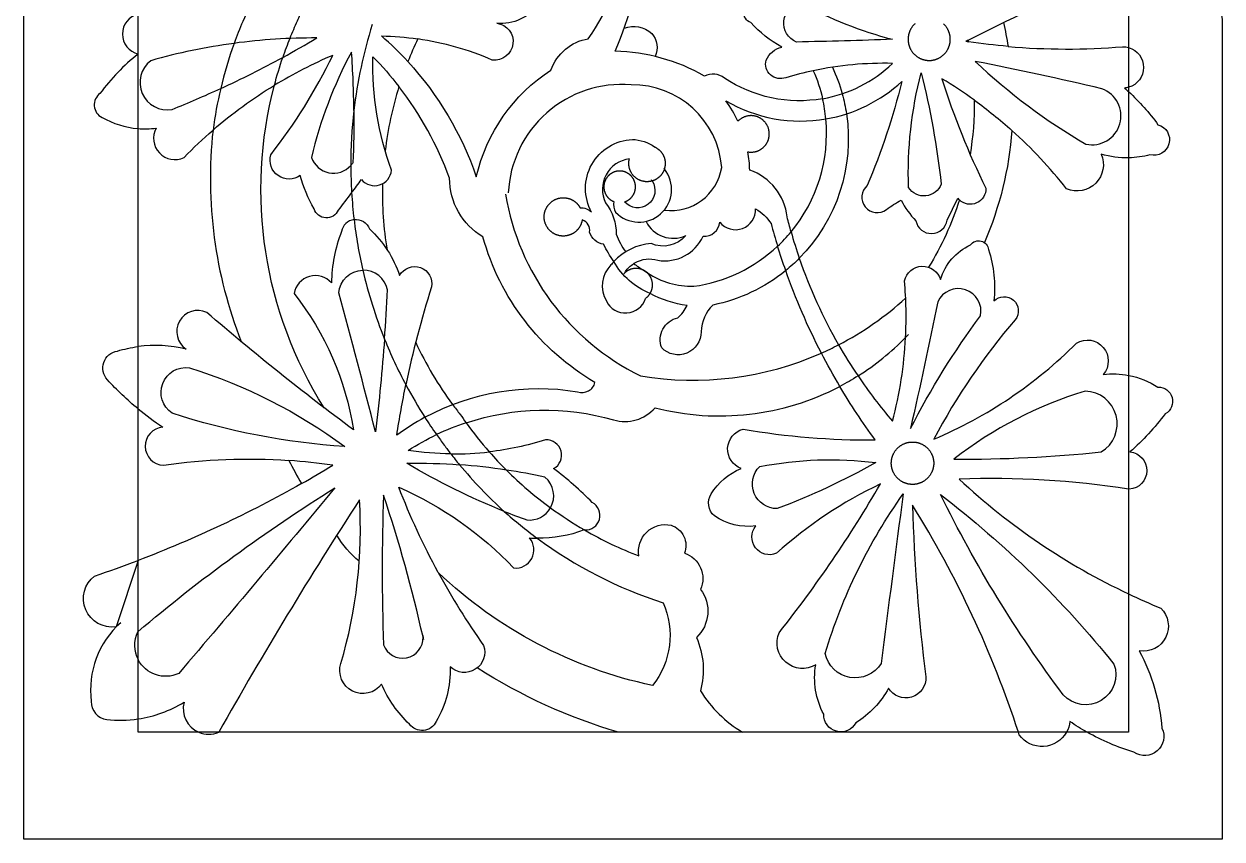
# Model space of a CAD drawing. Extents: x 112 to 393, y 95 to 409.
# Drawn here: x 112.5 to 393.1, y 95 to 285.8 of the extents above; entities that cross this region are included whole.
import ezdxf

# ---------------------------------------------------------------- set-up
doc = ezdxf.new("R2010")
doc.units = 0
doc.layers.add('Default_Layer', color=1, linetype='CONTINUOUS')

msp = doc.modelspace()

# ---------------------------------------------------------------- linework, layer by layer
at = {"layer": 'Default_Layer'}
for points in [[(256.36, 408.88, 0.142512), (252.82, 408.93, -0.006253), (256.36, 408.88, -0.366214), (393.12, 286.88), (393.12, 95), (112.5, 95), (112.5, 289.38, -0.369022), (252.82, 408.93), (256.36, 408.88)], [(204.75, 282.28, 0.017446), (202.42, 276.97, -0.103623), (218.44, 250, -0.19303), (235.94, 275, -0.270059), (244.69, 282.34, 0.12296), (253.45, 304.9, 0.123605), (228.77, 298.57, -0.050372), (232.97, 296.41, -0.63661), (232.97, 290.47, -0.275706), (223.28, 285.94, -1), (222.19, 277.34, 0.066504), (204.75, 282.28)], [(294.53, 290.62, 0.060595), (315.94, 282.19, -0.004194), (293.44, 281.56, -0.773845), (294.53, 290.62)], [(299.57, 268.29, 0.148131), (315.94, 276.56, 0.057874), (297.38, 274.84, -0.047873), (299.57, 268.29)], [(365, 270.62, 0.008214), (335.31, 277.03, 0.058436), (361.25, 257.66, 0.932794), (365, 270.62)], [(319.69, 247.5, -0.072142), (322.66, 274.38, -0.033064), (327.34, 248.28, -0.613477), (319.69, 247.5)], [(257.59, 228.16, 0.015116), (258.53, 227.5), (258.48, 227.55), (258.42, 227.6), (258.37, 227.65), (258.31, 227.69), (258.26, 227.74), (258.2, 227.78), (258.14, 227.83), (258.08, 227.87), (258.03, 227.91), (257.97, 227.95), (257.9, 227.99), (257.84, 228.02), (257.78, 228.06), (257.72, 228.1), (257.65, 228.13), (257.59, 228.16)], [(326.56, 220.78, -0.006283), (320.16, 191.09, -0.041303), (336.56, 217.5, 0.888415), (326.56, 220.78)], [(151.25, 205.31, -0.082795), (187.66, 186.88, -0.06331), (147.19, 194.69, -0.794786), (151.25, 205.31)], [(361.09, 199.84, 0.092593), (330.31, 183.91, 0.027468), (364.84, 185.62, 0.751839), (361.09, 199.84)], [(174.54, 183.61, 0.012174), (177.51, 178.19, 0.007675), (184.84, 182.5, 0.018846), (174.54, 183.61)], [(284.84, 182.19, -0.078382), (312.03, 183.12, -0.038716), (288.91, 172.34, -0.67486), (284.84, 182.19)], [(205.97, 142.29, 0.025719), (196.72, 175.47, 0.018183), (196.72, 140.47, 0.856709), (205.97, 142.29)], [(300.16, 138.44, -0.081036), (318.44, 175.78, 0.001365), (313.28, 136.09, -0.674128), (300.16, 138.44)], [(355.94, 128.75, -0.046526), (327.19, 175.62, -0.060023), (367.81, 135.94, -0.826157), (355.94, 128.75)]]:
    msp.add_lwpolyline(points, format="xyb", close=True, dxfattribs=at)
for points in [[(222.15, 341.2, 0.050934), (203.94, 332.66, 0.011613), (200.06, 330.2, 0.029146), (190.85, 323.26, 0.021432), (184.62, 317.5, 0.027326), (177.44, 309.42, 0.017892), (173.23, 303.73, 0.01444), (170.13, 298.92, 0.015773), (167.08, 293.47, 0.019888), (163.73, 286.35, 0.013824), (161.73, 281.25, 0.027913), (158.58, 270.67, 0.024971), (156.78, 260.95, 0.121579), (163.4, 211.42)], [(190.85, 323.26, 0.049167), (192.03, 290.31, 0.006588), (200, 318.47, 0.035397), (190.57, 308.78, 0.014111), (187.2, 304.56, 0.015442), (183.8, 299.73, 0.017496), (180.32, 294.01, 0.001945), (179.95, 293.36, 0.016186), (177.13, 287.85, 0.004031), (176.49, 286.45, 0.011529), (174.76, 282.39, 0.012332), (173.13, 277.96)], [(255.31, 229.68, 0.013359), (257.59, 228.16), (258.53, 227.5, 0.152174), (269.38, 224.38, 0.154277), (289.03, 233.77, 0.031805), (292.18, 237.11, 0.19891), (300.33, 263.55, 0.03326), (299.57, 268.29, -0.192703), (276.56, 273.12, 0.288961), (271.88, 273.59, 0.126671), (250.94, 279.38, 0.076429), (257.68, 304.75, 0.020254), (253.45, 304.9)], [(297.38, 274.84, 0.020588), (290.94, 273.2, -0.607361), (286.33, 277.34, -0.228335), (290, 280.39, -0.080383), (282.73, 286.09, -0.905861), (283.67, 290.47, -0.012192), (288.05, 292.06, 0.16136), (257.68, 304.75)], [(341.9, 286.11, -0.017357), (343.03, 280.52, -0.015022), (333.76, 281.62, 0.00132), (333.68, 282, -0.027346), (369.22, 297.94)], [(371.25, 288.12), (371.25, 280.27), (371.25, 270.96), (371.25, 269.94), (371.25, 254.45), (371.25, 203.51), (371.25, 176.9), (371.25, 172.18), (371.25, 171.88), (371.25, 152.37), (371.25, 120), (361.53, 120), (356.69, 120), (345.42, 120), (280.83, 120), (251.77, 120), (158.12, 120), (153.46, 120), (139.22, 120), (139.22, 123.1), (139.22, 137.01), (139.22, 143.57), (139.22, 160.2), (134.06, 144.69, -0.775679), (129.06, 156.56, 0.00973), (139.22, 160.2), (139.22, 195.7, -0.034586), (132.03, 202.5, -0.599657), (134.38, 209.22, -0.039901), (139.22, 210.26), (139.22, 261.31), (139.22, 261.31), (139.22, 278.75), (139.22, 288.09)], [(139.22, 288.12), (139.22, 288.09, 0.779981), (139.22, 278.75, 0.063381), (130.31, 269.53, 0.561133), (130.78, 263.91, 0.108819), (139.22, 261.31, 0.051551), (143.44, 261.41, 0.726279), (150, 254.53, -0.022027), (156.78, 260.95)], [(194.06, 285.62, 0.047078), (189.78, 265.5, 0.029387), (189.05, 252.66, 0.014523), (189.25, 246.3, 0.014496), (189.81, 239.98, 0.02745), (191.88, 228.15, 0.03861), (196.95, 212.04, 0.027065), (201.95, 201.3, 0.020115), (206.41, 193.71, 0.011153), (209.14, 189.66, 0.006973), (210.94, 187.19, 0.006215), (212.48, 185.15, 0.007905), (214.51, 182.61, 0.036911), (225.01, 171.68, -0.040701), (202.19, 182.97, -0.022011), (214.51, 182.61)], [(253.09, 284.79, -0.278192), (259.53, 283.59, -0.301786), (260.31, 278.19)], [(161.73, 281.25, 0.035702), (142.19, 277.19, 0.786289), (147.19, 265.78, 0.012952), (158.58, 270.67)], [(182.81, 195.95, -0.208237), (171.16, 271.43, -0.017838), (173.13, 277.96, 0.009572), (181.09, 282.5, 0.034692), (161.73, 281.25)], [(202.42, 276.97, 0.028144), (196.25, 282.97, -0.031162), (204.75, 282.28)], [(333.68, 282, 0.000437), (333.12, 281.72, 0.001026), (333.76, 281.62)], [(158.58, 270.67, 0.016999), (173.13, 277.96)], [(189.25, 246.3, -0.002114), (186.09, 242.19, -0.696472), (180.47, 242.5, -0.066183), (177.19, 250.31, -0.710905), (170.31, 255.16, 0.051854), (184.84, 278.44, 0.036294), (171.16, 271.43)], [(189.78, 265.5, 0.016204), (189.22, 279.22, 0.06581), (179.84, 254.53, 0.571669), (189.05, 252.66)], [(189.25, 246.3, 0.001568), (191.56, 249.37, 0.669395), (198.59, 251.56, -0.092893), (194.22, 278.12, -0.02942), (200.34, 271.13)], [(343.03, 280.52, 0.043214), (369.84, 280.47, -0.073553), (371.25, 280.27)], [(371.25, 280.27, -0.746715), (371.25, 270.96)], [(301.86, 275.66, -0.041751), (304.15, 269.46, -0.030438), (305.16, 264.74, -0.236669), (294.11, 230.94, -0.027126), (290.93, 228.06, -0.120938), (273.83, 219.98, 0.189372), (271.09, 213.75, -0.681062), (261.88, 210, -0.453768), (265.62, 217.03, 0.122982), (267.83, 219.88, -0.091106), (259.16, 222.69, -0.167945), (250.67, 230.16, -0.046779), (248.28, 234.22, -0.293226), (245, 237.03, 0.385294), (243.25, 239.9), (243.24, 239.8), (243.22, 239.7), (243.19, 239.6), (243.17, 239.51), (243.14, 239.41), (243.12, 239.31), (243.09, 239.22), (243.05, 239.13), (243.02, 239.03), (242.98, 238.94), (242.95, 238.85), (242.91, 238.76), (242.87, 238.67), (242.82, 238.59), (242.78, 238.5), (242.73, 238.41), (242.68, 238.33), (242.63, 238.25), (242.58, 238.16), (242.52, 238.08), (242.47, 238), (242.41, 237.93), (242.35, 237.85), (242.29, 237.77), (242.23, 237.7), (242.16, 237.63), (242.1, 237.56), (242.03, 237.49), (241.96, 237.42), (241.89, 237.35), (241.82, 237.29), (241.75, 237.22), (241.67, 237.16), (241.6, 237.1), (241.52, 237.04), (241.44, 236.98), (241.36, 236.93), (241.28, 236.87), (241.2, 236.82), (241.12, 236.77), (241.03, 236.72), (240.95, 236.67), (240.86, 236.63), (240.77, 236.58), (240.68, 236.54), (240.59, 236.5), (240.5, 236.47), (240.41, 236.43), (240.32, 236.4), (240.22, 236.36), (240.13, 236.33), (240.03, 236.31), (239.94, 236.28), (239.84, 236.26), (239.74, 236.24), (239.64, 236.22), (239.54, 236.2), (239.44, 236.18), (239.34, 236.17), (239.24, 236.16), (239.14, 236.15), (239.04, 236.15), (238.93, 236.14), (238.83, 236.14), (238.71, 236.14), (238.6, 236.15), (238.48, 236.15), (238.37, 236.16), (238.26, 236.18), (238.15, 236.19), (238.03, 236.21), (237.92, 236.23), (237.82, 236.26), (237.71, 236.28), (237.6, 236.31), (237.49, 236.34), (237.39, 236.38), (237.29, 236.41), (237.18, 236.45), (237.08, 236.49), (236.98, 236.54), (236.88, 236.58), (236.79, 236.63), (236.69, 236.68), (236.6, 236.74), (236.5, 236.79), (236.41, 236.85), (236.32, 236.91), (236.23, 236.97), (236.15, 237.03), (236.06, 237.1), (235.98, 237.17), (235.89, 237.24), (235.81, 237.31), (235.73, 237.38), (235.66, 237.45), (235.58, 237.53), (235.51, 237.61), (235.44, 237.69), (235.37, 237.77), (235.3, 237.86), (235.24, 237.94), (235.17, 238.03), (235.11, 238.12), (235.05, 238.21), (234.99, 238.3), (234.94, 238.39), (234.89, 238.49), (234.84, 238.58), (234.79, 238.68), (234.74, 238.78), (234.7, 238.88), (234.66, 238.98), (234.62, 239.08), (234.58, 239.19), (234.55, 239.29), (234.51, 239.4), (234.49, 239.5), (234.46, 239.61), (234.44, 239.72), (234.41, 239.83), (234.4, 239.94), (234.38, 240.05), (234.37, 240.17), (234.36, 240.28), (234.35, 240.39), (234.35, 240.51), (234.34, 240.62), (234.35, 240.74), (234.35, 240.86), (234.36, 240.97), (234.37, 241.08), (234.38, 241.2), (234.4, 241.31), (234.41, 241.42), (234.44, 241.53), (234.46, 241.64), (234.49, 241.75), (234.51, 241.85), (234.55, 241.96), (234.58, 242.06), (234.62, 242.17), (234.66, 242.27), (234.7, 242.37), (234.74, 242.47), (234.79, 242.57), (234.84, 242.67), (234.89, 242.76), (234.94, 242.86), (234.99, 242.95), (235.05, 243.04), (235.11, 243.13), (235.17, 243.22), (235.24, 243.31), (235.3, 243.39), (235.37, 243.48), (235.44, 243.56), (235.51, 243.64), (235.58, 243.72), (235.66, 243.8), (235.73, 243.87), (235.81, 243.94), (235.89, 244.01), (235.98, 244.08), (236.06, 244.15), (236.15, 244.22), (236.23, 244.28), (236.32, 244.34), (236.41, 244.4), (236.5, 244.46), (236.6, 244.51), (236.69, 244.57), (236.79, 244.62), (236.88, 244.67), (236.98, 244.71), (237.08, 244.76), (237.18, 244.8), (237.29, 244.84), (237.39, 244.87), (237.49, 244.91), (237.6, 244.94), (237.71, 244.97), (237.82, 244.99), (237.92, 245.02), (238.03, 245.04), (238.15, 245.06), (238.26, 245.07), (238.37, 245.09), (238.48, 245.1), (238.6, 245.1), (238.71, 245.11), (238.83, 245.11), (238.91, 245.11), (238.99, 245.11), (239.06, 245.1), (239.14, 245.1), (239.22, 245.09), (239.3, 245.08), (239.38, 245.08), (239.45, 245.07), (239.53, 245.05), (239.6, 245.04), (239.68, 245.03), (239.75, 245.01), (239.83, 245), (239.9, 244.98), (239.98, 244.96), (240.05, 244.94), (240.12, 244.92), (240.19, 244.9), (240.27, 244.87), (240.34, 244.85), (240.41, 244.82), (240.48, 244.8), (240.55, 244.77), (240.61, 244.74), (240.68, 244.71), (240.75, 244.68), (240.82, 244.64), (240.88, 244.61), (240.95, 244.58), (241.01, 244.54), (241.08, 244.5), (241.14, 244.47), (241.21, 244.43), (241.27, 244.39), (241.33, 244.35), (241.39, 244.3), (241.45, 244.26), (241.51, 244.22), (241.57, 244.17), (241.63, 244.13), (241.68, 244.08), (241.74, 244.03), (241.8, 243.99), (241.85, 243.94), (241.9, 243.89), (241.96, 243.83), (242.01, 243.78), (242.06, 243.73), (242.11, 243.68), (242.16, 243.62), (242.21, 243.57), (242.26, 243.51), (242.31, 243.45), (242.35, 243.4), (242.4, 243.34), (242.44, 243.28), (242.48, 243.22), (242.53, 243.16), (242.57, 243.1), (242.61, 243.04), (242.65, 242.97), (242.69, 242.91), (242.72, 242.85), (242.76, 242.78, -0.212002), (245.47, 241.72, -0.556279), (255, 258.75, -0.145738), (260.21, 257.01), (260.28, 256.97), (260.35, 256.94), (260.41, 256.91), (260.48, 256.87), (260.55, 256.83), (260.61, 256.8), (260.68, 256.76), (260.74, 256.72), (260.8, 256.67), (260.86, 256.63), (260.93, 256.59), (260.99, 256.54), (261.05, 256.5), (261.1, 256.45), (261.16, 256.41), (261.22, 256.36), (261.28, 256.31), (261.33, 256.26), (261.39, 256.21), (261.44, 256.15), (261.49, 256.1), (261.54, 256.05), (261.59, 255.99), (261.64, 255.94), (261.69, 255.88), (261.74, 255.82), (261.79, 255.76), (261.83, 255.7), (261.88, 255.64), (261.92, 255.58), (261.97, 255.52), (262.01, 255.46), (262.05, 255.4), (262.09, 255.33), (262.13, 255.27), (262.16, 255.2), (262.2, 255.14), (262.23, 255.07), (262.27, 255), (262.3, 254.93), (262.33, 254.86), (262.36, 254.79), (262.39, 254.72), (262.42, 254.65), (262.45, 254.58), (262.47, 254.51), (262.5, 254.44), (262.52, 254.36), (262.54, 254.29), (262.56, 254.22), (262.58, 254.14), (262.6, 254.07), (262.61, 253.99), (262.63, 253.91), (262.64, 253.84), (262.66, 253.76), (262.67, 253.68), (262.68, 253.6), (262.68, 253.52), (262.69, 253.45), (262.7, 253.37), (262.7, 253.29), (262.7, 253.21), (262.7, 253.12), (262.7, 253.04), (262.7, 252.96), (262.7, 252.87), (262.69, 252.79), (262.68, 252.71), (262.67, 252.63), (262.66, 252.55), (262.65, 252.47), (262.64, 252.39), (262.62, 252.31), (262.61, 252.23), (262.59, 252.15), (262.57, 252.07), (262.55, 251.99), (262.53, 251.92), (262.5, 251.84), (262.48, 251.78), (262.46, 251.71), (262.44, 251.65), (262.42, 251.59), (262.39, 251.53), (262.37, 251.47), (262.34, 251.41), (262.31, 251.35), (262.29, 251.29), (262.26, 251.23), (262.23, 251.17), (262.2, 251.11), (262.17, 251.05), (262.13, 251), (262.1, 250.94), (262.07, 250.89), (262.03, 250.83), (262, 250.78), (261.96, 250.72), (261.92, 250.67), (261.89, 250.62), (261.85, 250.56), (261.81, 250.51), (261.77, 250.46), (261.73, 250.41), (261.68, 250.36), (261.64, 250.31), (261.6, 250.26), (261.56, 250.22), (261.51, 250.17), (261.47, 250.12), (261.42, 250.08), (261.37, 250.03), (261.33, 249.99), (261.28, 249.94), (261.23, 249.9), (261.18, 249.86), (261.13, 249.82), (261.08, 249.78), (261.03, 249.74), (260.98, 249.7), (260.92, 249.66), (260.87, 249.62), (260.82, 249.58), (260.76, 249.55), (260.71, 249.51), (260.65, 249.48), (260.6, 249.45), (260.54, 249.41), (260.48, 249.38), (260.42, 249.35), (260.37, 249.32), (260.31, 249.29), (260.25, 249.26), (260.19, 249.24), (260.13, 249.21), (260.07, 249.18), (260.01, 249.16), (259.95, 249.13), (259.88, 249.11), (259.82, 249.09), (259.76, 249.07), (259.69, 249.05), (259.63, 249.03), (259.56, 249.01), (259.49, 248.99), (259.42, 248.97), (259.34, 248.96), (259.27, 248.94), (259.2, 248.93), (259.12, 248.91), (259.05, 248.9), (258.97, 248.89), (258.9, 248.88), (258.82, 248.88), (258.75, 248.87), (258.67, 248.87), (258.59, 248.86), (258.52, 248.86), (258.44, 248.86), (258.33, 248.86), (258.22, 248.87), (258.11, 248.87), (258, 248.88), (257.89, 248.89), (257.79, 248.91), (257.68, 248.93), (257.58, 248.95), (257.47, 248.97), (257.37, 248.99), (257.27, 249.02), (257.17, 249.05), (257.07, 249.08), (256.97, 249.12), (256.87, 249.16), (256.78, 249.2), (256.68, 249.24), (256.59, 249.28), (256.5, 249.33), (256.4, 249.37), (256.31, 249.43), (256.23, 249.48), (256.14, 249.53), (256.05, 249.59), (255.97, 249.65), (255.89, 249.71), (255.8, 249.77), (255.72, 249.83), (255.65, 249.9), (255.57, 249.97), (255.5, 250.04), (255.42, 250.11), (255.35, 250.18), (255.28, 250.26), (255.21, 250.33), (255.15, 250.41), (255.08, 250.49), (255.02, 250.57), (254.96, 250.66), (254.9, 250.74), (254.84, 250.83), (254.79, 250.91), (254.74, 251), (254.69, 251.09), (254.64, 251.18), (254.59, 251.28), (254.55, 251.37), (254.51, 251.46), (254.47, 251.56), (254.43, 251.66), (254.4, 251.76), (254.36, 251.86), (254.33, 251.96), (254.31, 252.06), (254.28, 252.16), (254.26, 252.27), (254.24, 252.37), (254.22, 252.48), (254.21, 252.58), (254.19, 252.69), (254.19, 252.8), (254.18, 252.91), (254.17, 253.01), (254.17, 253.12), (254.17, 253.19), (254.17, 253.26), (254.18, 253.33), (254.18, 253.4), (254.19, 253.46), (254.19, 253.53), (254.2, 253.59), (254.21, 253.66), (254.21, 253.73), (254.22, 253.79), (254.24, 253.86), (254.25, 253.92), (254.26, 253.99), (254.27, 254.05), (254.29, 254.11), (254.3, 254.18, 0.522324), (248.75, 243.91, -0.161132), (251.25, 236.56, 0.061706), (253.44, 232.44)], [(292.18, 237.11, -0.007777), (291.25, 240.62, 0.291201), (282.5, 251.56, 0.037444), (282.05, 255.85), (282.14, 255.83), (282.23, 255.82), (282.33, 255.81), (282.42, 255.8), (282.52, 255.79), (282.62, 255.79), (282.71, 255.78), (282.81, 255.78), (282.92, 255.78), (283.03, 255.79), (283.14, 255.79), (283.25, 255.8), (283.36, 255.82), (283.46, 255.83), (283.57, 255.85), (283.67, 255.87), (283.78, 255.89), (283.88, 255.92), (283.98, 255.94), (284.08, 255.97), (284.18, 256.01), (284.28, 256.04), (284.38, 256.08), (284.47, 256.12), (284.57, 256.16), (284.66, 256.2), (284.76, 256.25), (284.85, 256.3), (284.94, 256.35), (285.03, 256.4), (285.11, 256.45), (285.2, 256.51), (285.28, 256.57), (285.37, 256.63), (285.45, 256.69), (285.53, 256.76), (285.61, 256.82), (285.68, 256.89), (285.76, 256.96), (285.83, 257.03), (285.9, 257.1), (285.97, 257.18), (286.04, 257.26), (286.11, 257.33), (286.17, 257.41), (286.23, 257.5), (286.29, 257.58), (286.35, 257.66), (286.41, 257.75), (286.46, 257.84), (286.51, 257.92), (286.57, 258.01), (286.61, 258.11), (286.66, 258.2), (286.7, 258.29), (286.74, 258.39), (286.78, 258.48), (286.82, 258.58), (286.86, 258.68), (286.89, 258.78), (286.92, 258.88), (286.95, 258.98), (286.97, 259.09), (286.99, 259.19), (287.01, 259.29), (287.03, 259.4), (287.05, 259.51), (287.06, 259.61), (287.07, 259.72), (287.07, 259.83), (287.08, 259.94), (287.08, 260.05), (287.08, 260.16), (287.07, 260.27), (287.07, 260.38), (287.06, 260.49), (287.05, 260.59), (287.03, 260.7), (287.01, 260.8), (286.99, 260.91), (286.97, 261.01), (286.95, 261.12), (286.92, 261.22), (286.89, 261.32), (286.86, 261.42), (286.82, 261.52), (286.78, 261.61), (286.74, 261.71), (286.7, 261.81), (286.66, 261.9), (286.61, 261.99), (286.57, 262.08), (286.51, 262.17), (286.46, 262.26), (286.41, 262.35), (286.35, 262.44), (286.29, 262.52), (286.23, 262.6), (286.17, 262.68), (286.11, 262.76), (286.04, 262.84), (285.97, 262.92), (285.9, 262.99), (285.83, 263.07), (285.76, 263.14), (285.68, 263.21), (285.61, 263.28), (285.53, 263.34), (285.45, 263.41), (285.37, 263.47), (285.28, 263.53), (285.2, 263.59), (285.11, 263.64), (285.03, 263.7), (284.94, 263.75), (284.85, 263.8), (284.76, 263.85), (284.66, 263.9), (284.57, 263.94), (284.47, 263.98), (284.38, 264.02), (284.28, 264.06), (284.18, 264.09), (284.08, 264.12), (283.98, 264.15), (283.88, 264.18), (283.78, 264.21), (283.67, 264.23), (283.57, 264.25), (283.46, 264.27), (283.36, 264.28), (283.25, 264.29), (283.14, 264.3), (283.03, 264.31), (282.92, 264.32), (282.81, 264.32), (282.7, 264.32), (282.59, 264.31), (282.48, 264.3), (282.37, 264.29), (282.26, 264.28), (282.15, 264.27), (282.04, 264.25), (281.93, 264.23), (281.83, 264.2), (281.72, 264.18), (281.62, 264.15), (281.52, 264.12), (281.42, 264.08), (281.32, 264.05), (281.22, 264.01), (281.12, 263.97), (281.02, 263.92), (280.93, 263.88), (280.83, 263.83), (280.74, 263.78), (280.65, 263.73), (280.56, 263.67), (280.47, 263.62), (280.38, 263.56), (280.3, 263.5), (280.21, 263.43), (280.13, 263.37), (280.05, 263.3), (279.97, 263.23), (279.89, 263.16), (279.82, 263.09), (279.74, 263.02, 0.048598), (276.88, 267.81, 0.17663), (300.33, 263.55, 0.145584), (318.12, 272.34, -0.039592), (310, 247.97, 0.963509), (314.53, 242.34, -0.044357), (317.97, 244.53, 0.070581), (321.41, 239.69, 0.826443), (328.75, 239.84), (331.25, 245, 0.037838), (331.62, 244.59, -0.05891), (324.4, 228.84)], [(335.17, 267.91, 0.021451), (327.5, 272.97, 0.038507), (337.81, 247.34, -0.673803), (331.62, 244.59)], [(156.78, 260.95, -0.042011), (171.16, 271.43)], [(206.41, 193.71, -0.167027), (242.19, 199.69, 0.44237), (246.25, 201.88, -0.195895), (220, 235.94, -0.264269), (212.19, 249.69, 0.077909), (200.34, 271.13, 0.046358), (197.12, 256.08)], [(262.5, 242.19, 0.402547), (275.94, 252.19, 0.396324), (254.69, 271.56, 0.423378), (225.94, 246.25)], [(371.25, 270.96, -0.049286), (370.31, 270.78, -0.006281), (371.25, 269.94)], [(371.25, 269.94, -0.051914), (378.12, 262.19, -1), (376.25, 255.16, -0.060301), (371.25, 254.45)], [(334.18, 255.15, 0.043461), (335.17, 267.91, -0.026197), (343.91, 260.87, -0.082849), (337.47, 234.6)], [(189.78, 265.5, -0.014425), (189.53, 253.28, -0.036061), (189.05, 252.66)], [(371.25, 254.45, -0.077371), (364.84, 255.31, -0.678885), (356.72, 247.19, 0.043805), (343.91, 260.87)], [(259.38, 249.37, -0.026548), (259.63, 249.03, -0.935958), (253.19, 244.14), (253.26, 244.16), (253.33, 244.19), (253.4, 244.21), (253.47, 244.24), (253.53, 244.27), (253.6, 244.3), (253.66, 244.33), (253.73, 244.36), (253.79, 244.39), (253.85, 244.43), (253.91, 244.47), (253.98, 244.5), (254.04, 244.54), (254.1, 244.58), (254.15, 244.62), (254.21, 244.66), (254.27, 244.7), (254.33, 244.75), (254.38, 244.79), (254.44, 244.84), (254.49, 244.89), (254.54, 244.93), (254.6, 244.98), (254.65, 245.03), (254.7, 245.08), (254.75, 245.13), (254.79, 245.19), (254.84, 245.24), (254.89, 245.3), (254.93, 245.35), (254.97, 245.41), (255.02, 245.46), (255.06, 245.52), (255.1, 245.58), (255.14, 245.64), (255.18, 245.7), (255.22, 245.76), (255.25, 245.82), (255.29, 245.89), (255.32, 245.95), (255.35, 246.01), (255.38, 246.08), (255.41, 246.14), (255.44, 246.21), (255.47, 246.28), (255.5, 246.35), (255.52, 246.41), (255.55, 246.48), (255.57, 246.55), (255.59, 246.62), (255.61, 246.69), (255.63, 246.76), (255.64, 246.84), (255.66, 246.91), (255.67, 246.98), (255.69, 247.05), (255.7, 247.13), (255.71, 247.2), (255.72, 247.28), (255.72, 247.35), (255.73, 247.43), (255.73, 247.5), (255.73, 247.58), (255.74, 247.66), (255.73, 247.75), (255.73, 247.85), (255.72, 247.94), (255.72, 248.04), (255.71, 248.13), (255.69, 248.22), (255.68, 248.31), (255.66, 248.4), (255.64, 248.49), (255.62, 248.58), (255.59, 248.67), (255.57, 248.76), (255.54, 248.84), (255.51, 248.93), (255.48, 249.01), (255.44, 249.1), (255.41, 249.18), (255.37, 249.26), (255.33, 249.34), (255.29, 249.42), (255.24, 249.5), (255.2, 249.58), (255.15, 249.65), (255.1, 249.73), (255.05, 249.8), (255, 249.87), (254.95, 249.94), (254.89, 250.01), (254.83, 250.08), (254.77, 250.15), (254.71, 250.21), (254.65, 250.28), (254.59, 250.34), (254.52, 250.4), (254.46, 250.46), (254.39, 250.51), (254.32, 250.57), (254.25, 250.62), (254.18, 250.68), (254.1, 250.73), (254.03, 250.78), (253.95, 250.82), (253.88, 250.87), (253.8, 250.91), (253.72, 250.96), (253.64, 251), (253.56, 251.03), (253.47, 251.07), (253.39, 251.1), (253.3, 251.14), (253.22, 251.17), (253.13, 251.19), (253.05, 251.22), (252.96, 251.24), (252.87, 251.27), (252.78, 251.29), (252.69, 251.3), (252.6, 251.32), (252.5, 251.33), (252.41, 251.34), (252.32, 251.35), (252.22, 251.36), (252.13, 251.36), (252.03, 251.36), (251.94, 251.36), (251.84, 251.36), (251.75, 251.35), (251.65, 251.34), (251.56, 251.33), (251.47, 251.32), (251.38, 251.3), (251.28, 251.29), (251.19, 251.27), (251.11, 251.24), (251.02, 251.22), (250.93, 251.19), (250.84, 251.17), (250.76, 251.14), (250.67, 251.1), (250.59, 251.07), (250.51, 251.03), (250.43, 251), (250.34, 250.96), (250.27, 250.91), (250.19, 250.87), (250.11, 250.82), (250.03, 250.78), (249.96, 250.73), (249.89, 250.68), (249.82, 250.62), (249.74, 250.57), (249.68, 250.51), (249.61, 250.46), (249.54, 250.4), (249.48, 250.34), (249.41, 250.28), (249.35, 250.21), (249.29, 250.15), (249.23, 250.08), (249.17, 250.01), (249.12, 249.94), (249.06, 249.87), (249.01, 249.8), (248.96, 249.73), (248.91, 249.65), (248.86, 249.58), (248.82, 249.5), (248.77, 249.42), (248.73, 249.34), (248.69, 249.26), (248.65, 249.18), (248.62, 249.1), (248.58, 249.01), (248.55, 248.93), (248.52, 248.84), (248.49, 248.76), (248.47, 248.67), (248.44, 248.58), (248.42, 248.49), (248.4, 248.4), (248.38, 248.31), (248.37, 248.22), (248.36, 248.13), (248.35, 248.04), (248.34, 247.94), (248.33, 247.85), (248.33, 247.75), (248.33, 247.66), (248.33, 247.58), (248.33, 247.51), (248.33, 247.44), (248.34, 247.37), (248.34, 247.3), (248.35, 247.23), (248.36, 247.16), (248.37, 247.09), (248.38, 247.02), (248.4, 246.95), (248.41, 246.88), (248.42, 246.81), (248.44, 246.74), (248.46, 246.67), (248.48, 246.61), (248.5, 246.54), (248.52, 246.48), (248.54, 246.41), (248.57, 246.35), (248.59, 246.28), (248.62, 246.22), (248.64, 246.16), (248.67, 246.09), (248.7, 246.03), (248.73, 245.97), (248.76, 245.91), (248.8, 245.85), (248.83, 245.79), (248.86, 245.73), (248.9, 245.68), (248.94, 245.62), (248.97, 245.56), (249.01, 245.51), (249.05, 245.45), (249.09, 245.4), (249.14, 245.35), (249.18, 245.29), (249.22, 245.24), (249.27, 245.19), (249.31, 245.14), (249.36, 245.09), (249.41, 245.04), (249.45, 245), (249.5, 244.95), (249.55, 244.9), (249.6, 244.86), (249.65, 244.82), (249.71, 244.77), (249.76, 244.73), (249.81, 244.69), (249.87, 244.65), (249.92, 244.61), (249.98, 244.57), (250.03, 244.54), (250.09, 244.5), (250.15, 244.46), (250.21, 244.43), (250.27, 244.4), (250.33, 244.37), (250.39, 244.33), (250.45, 244.31), (250.51, 244.28), (250.58, 244.25), (250.64, 244.22, 0.14294), (251.09, 241.72, 0.955855), (262.5, 251.84)], [(262.5, 251.84, 0.008223), (262.34, 252.03)], [(197.62, 232.85, -0.047048), (196.56, 248.44)], [(225.31, 245.94, 0.242882), (256.88, 203.44, 0.14736), (299.27, 208.75, 0.015096), (303.3, 210.69, 0.064877), (319.02, 221.61)], [(258.22, 239.58, 0.405905), (267.5, 236.25, -0.3312), (259.38, 234.38, 0.189501), (250.67, 230.16, 0.019387), (250, 229.38, 0.345194), (248.91, 220.94, 0.678497), (258.1, 221.56), (258.18, 221.62), (258.25, 221.68), (258.33, 221.74), (258.4, 221.8), (258.48, 221.87), (258.55, 221.94), (258.62, 222.01), (258.68, 222.08), (258.75, 222.15), (258.81, 222.22), (258.88, 222.3), (258.94, 222.37), (258.99, 222.45), (259.05, 222.53), (259.1, 222.61), (259.16, 222.69), (259.19, 222.75), (259.22, 222.81), (259.25, 222.86), (259.28, 222.92), (259.31, 222.98), (259.34, 223.04), (259.37, 223.09), (259.4, 223.15), (259.42, 223.21), (259.45, 223.27), (259.47, 223.33), (259.49, 223.4), (259.52, 223.46), (259.54, 223.52), (259.56, 223.58), (259.58, 223.65), (259.59, 223.71), (259.61, 223.77), (259.62, 223.84), (259.64, 223.9), (259.65, 223.97), (259.66, 224.03), (259.68, 224.1), (259.69, 224.17), (259.69, 224.23), (259.7, 224.3), (259.71, 224.37), (259.71, 224.44), (259.72, 224.5), (259.72, 224.57), (259.72, 224.64), (259.72, 224.71), (259.72, 224.81), (259.72, 224.92), (259.71, 225.02), (259.7, 225.12), (259.69, 225.22), (259.68, 225.32), (259.66, 225.41), (259.64, 225.51), (259.62, 225.61), (259.6, 225.7), (259.57, 225.8), (259.54, 225.89), (259.51, 225.98), (259.48, 226.08), (259.44, 226.17), (259.4, 226.26), (259.36, 226.34), (259.32, 226.43), (259.28, 226.52), (259.23, 226.6), (259.18, 226.68), (259.13, 226.77), (259.08, 226.85), (259.03, 226.93), (258.97, 227), (258.91, 227.08), (258.85, 227.15), (258.79, 227.23), (258.73, 227.3), (258.66, 227.37), (258.6, 227.44), (258.53, 227.5), (257.59, 228.16), (257.54, 228.19), (257.49, 228.21), (257.44, 228.23), (257.39, 228.26), (257.34, 228.28), (257.29, 228.3), (257.24, 228.32), (257.19, 228.34), (257.14, 228.35), (257.08, 228.37), (257.03, 228.39), (256.98, 228.41), (256.93, 228.42), (256.87, 228.44), (256.82, 228.45), (256.77, 228.46), (256.71, 228.48), (256.66, 228.49), (256.6, 228.5), (256.55, 228.51), (256.49, 228.52), (256.44, 228.53), (256.38, 228.54), (256.32, 228.54), (256.27, 228.55), (256.21, 228.55), (256.15, 228.56), (256.1, 228.56), (256.04, 228.57), (255.98, 228.57), (255.92, 228.57), (255.86, 228.57), (255.76, 228.57), (255.66, 228.56), (255.55, 228.56), (255.45, 228.55), (255.35, 228.54), (255.25, 228.52), (255.15, 228.5), (255.05, 228.48), (254.95, 228.46), (254.85, 228.44), (254.76, 228.41), (254.66, 228.38), (254.57, 228.35), (254.47, 228.31), (254.38, 228.27), (254.29, 228.24), (254.2, 228.19), (254.11, 228.15), (254.03, 228.1), (253.94, 228.06), (253.86, 228.01), (253.78, 227.96), (253.69, 227.9), (253.61, 227.85), (253.54, 227.79), (253.46, 227.73), (253.38, 227.67), (253.31, 227.6), (253.24, 227.54), (253.17, 227.47), (253.1, 227.4), (253.03, 227.33), (253.23, 227.53, -0.116289), (255.03, 229.48, -0.02661), (255.61, 229.87, -0.211285), (260.94, 230.47, 0.340416), (271.56, 236.09, 0.409656), (275.47, 239.38, 0.722558), (283.86, 242.54, -0.11482), (287.5, 239.06, 0.009007), (289.03, 233.77)], [(189.81, 239.98, 0.327999), (186.88, 237.19, 0.09233), (184.53, 225.16, 0.636081), (175.78, 222.66, -0.128715), (189.69, 190.78, -0.018991), (155.31, 218.28, 0.921716), (150.47, 209.69, 0.09134), (139.22, 210.26)], [(189.81, 239.98, -0.34569), (193.44, 237.81, -0.128516), (200.47, 226.88, -0.859572), (207.97, 224.22, 0.026404), (201.95, 201.3)], [(292.18, 237.11, 0.013837), (294.11, 230.94)], [(290.93, 228.06, -0.009833), (289.03, 233.77)], [(303.3, 210.69, 0.018399), (307.86, 203.4, 0.02852), (315.94, 192.81, 0.052384), (319, 212.41, 0.034844), (318.75, 225.62, -0.778115), (327.19, 225.94, -0.218837), (334.22, 234.06, -0.685211), (338.44, 232.97, -0.103838), (339.69, 220.94, -0.950561), (344.69, 216.56, 0.056304), (325.62, 188.59, 0.096587), (359.06, 211.09, -0.853975), (365.31, 203.75, -0.075161), (371.25, 203.51)], [(294.11, 230.94, 0.047697), (303.3, 210.69)], [(196.95, 212.04, -0.011518), (194.84, 190.31, 0.004237), (186.25, 222.81, -0.385362), (191.88, 228.15)], [(196.95, 212.04, 0.006108), (197.66, 223.59, 0.359504), (191.88, 228.15)], [(299.27, 208.75, -0.034399), (290.93, 228.06)], [(204.25, 211.26, 0.051023), (212.9, 196.7, 0.008826), (214.69, 194.38, 0.006616), (216.05, 192.43, 0.024317), (221.49, 185.63, 0.016309), (225.49, 181.37, 0.038022), (235.84, 172.54, 0.36247), (234.53, 179.69, 0.016413), (225.49, 181.37)], [(307.86, 203.4, 0.059065), (319, 212.41)], [(319.69, 213.12, -0.004058), (319, 212.41)], [(345.42, 120, 0.060797), (320.62, 173.12, 0.024631), (323.75, 132.97, -0.781074), (315, 130.31, -0.128606), (307.34, 122.19, -0.794412), (299.84, 124.22, -0.168756), (297.97, 135.78, -0.731528), (289.38, 143.28, 0.035165), (313.12, 178.12, 0.072667), (288.75, 161.88, -0.780193), (283.91, 168.28, -0.17934), (274.22, 170.62, -0.357602), (273.44, 175.78, -0.157072), (280.47, 181.72, -0.732478), (280.94, 190.94, 0.045619), (311.88, 188.44, -0.024529), (303.6, 200.95, -0.014581), (299.27, 208.75)], [(307.86, 203.4, -0.020175), (303.6, 200.95)], [(371.25, 203.51, -0.093846), (378.12, 200.78, -0.78734), (379.84, 194.53, -0.047602), (371.56, 185.62, -0.916817), (371.41, 176.88, 0.000194), (371.25, 176.9)], [(206.41, 193.71, 0.034898), (199.84, 189.53, -0.013321), (201.95, 201.3)], [(216.05, 192.43, -0.15054), (250.62, 193.12, 0.293702), (260.31, 195.94, 0.185053), (303.6, 200.95)], [(139.22, 195.7, 0.025147), (145, 191.41, 0.940333), (145.16, 182.5, -0.053618), (174.54, 183.61)], [(216.05, 192.43, 0.031736), (209.14, 189.66)], [(212.48, 185.15, -0.03475), (202.5, 185.94, -0.032429), (209.14, 189.66)], [(243.81, 167.34, 0.800655), (245.62, 173.75, 0.036792), (236.56, 181.72, 0.798041), (234.69, 188.44, -0.046901), (221.49, 185.63)], [(212.48, 185.15, 0.031313), (221.49, 185.63)], [(225.49, 181.37, 0.019732), (214.51, 182.61)], [(177.51, 178.19, -0.038213), (139.22, 160.2)], [(139.22, 143.57, -0.035968), (185.31, 177.19, -0.003664), (148.75, 133.75, -0.400051), (139.22, 137.01)], [(209.53, 157.37, -0.032503), (200.31, 177.34, -0.100586), (227.19, 158.44, 0.673686), (230.94, 165.47, 0.014739), (232.73, 165.4)], [(371.25, 176.9, 0.04878), (331.56, 179.22, 0.077026), (371.25, 152.37)], [(225.01, 171.68, 0.024233), (232.73, 165.4, 0.081042), (262.19, 150.31, -0.283042), (259.69, 130.94, -0.137877), (209.53, 157.37, 0.029694), (220.16, 140.31, -0.786972), (212.34, 135.31, -0.140055), (209.06, 122.5, -0.565391), (202.81, 121.88, -0.101225), (196.25, 131.25, -0.847897), (186.72, 136.09, 0.0877), (191.09, 174.38, 0.015766), (158.12, 120)], [(235.84, 172.54, 0.026578), (243.81, 167.34, 0.039481), (256.56, 161.25, -0.536269), (264.06, 168.44, -0.438567), (267.19, 161.88, -0.456629), (270.94, 153.44, -0.389373), (270, 142.19, -0.17405), (270.94, 129.69, 0.120656), (280.83, 120), (251.77, 120, -0.072044), (218.68, 135.07)], [(225.01, 171.68, 0.00905), (230.31, 169.69, 0.298563), (235.84, 172.54)], [(191.04, 160.04, -0.087448), (185.76, 166.09)], [(243.81, 167.34, -0.004711), (243.75, 167.34, -0.092936), (232.73, 165.4)], [(371.25, 152.37, 0.013098), (378.75, 149.06, -0.736759), (373.75, 139.06, -0.102839), (379.06, 120.94, -0.761857), (372.5, 115.31, -0.054516), (361.53, 120)], [(135.16, 145.62, 0.249027), (128.28, 127.19, 0.388518), (131.88, 122.97, 0.064612), (139.22, 123.1)], [(139.22, 143.57, 0.000129), (139.06, 143.44, 0.232056), (139.22, 137.01)], [(205.94, 142.66, -0.01933), (205.97, 142.29, -0.000436), (206.09, 141.72)], [(139.22, 123.1, 0.101561), (150, 127.03, 0.372616), (153.46, 120)], [(361.53, 120, -0.021592), (357.5, 122.5, -0.100789), (356.69, 120)], [(153.46, 120, 0.202487), (158.12, 120)], [(356.69, 120, -0.54644), (345.62, 119.38, 0.000679), (345.42, 120)]]:
    msp.add_lwpolyline(points, format="xyb", dxfattribs=at)
for points in [[(321.21, 285.84), (321.12, 285.76), (321.04, 285.68), (320.95, 285.6), (320.87, 285.51), (320.8, 285.42), (320.72, 285.33), (320.64, 285.24), (320.57, 285.14), (320.5, 285.05), (320.43, 284.95), (320.37, 284.85), (320.31, 284.75), (320.24, 284.65), (320.19, 284.54), (320.13, 284.44), (320.08, 284.33), (320.03, 284.22), (319.98, 284.11), (319.93, 284), (319.89, 283.89), (319.85, 283.77), (319.83, 283.71), (319.81, 283.66), (319.79, 283.6), (319.78, 283.54), (319.76, 283.48), (319.75, 283.42), (319.73, 283.36), (319.72, 283.3), (319.7, 283.24), (319.69, 283.18), (319.68, 283.12), (319.67, 283.06), (319.66, 283), (319.65, 282.94), (319.64, 282.88), (319.63, 282.82), (319.62, 282.75), (319.62, 282.69), (319.61, 282.63), (319.6, 282.57), (319.6, 282.5), (319.6, 282.44), (319.59, 282.38), (319.59, 282.32), (319.59, 282.25), (319.59, 282.19), (319.59, 282.19), (319.59, 282.12), (319.59, 282.06), (319.59, 282), (319.6, 281.93), (319.6, 281.87), (319.6, 281.81), (319.61, 281.74), (319.62, 281.68), (319.62, 281.62), (319.63, 281.56), (319.64, 281.5), (319.65, 281.44), (319.66, 281.37), (319.67, 281.31), (319.68, 281.25), (319.69, 281.19), (319.7, 281.13), (319.72, 281.07), (319.73, 281.01), (319.75, 280.95), (319.76, 280.89), (319.78, 280.83), (319.79, 280.78), (319.81, 280.72), (319.83, 280.66), (319.85, 280.6), (319.89, 280.49), (319.93, 280.38), (319.98, 280.26), (320.03, 280.15), (320.08, 280.05), (320.13, 279.94), (320.19, 279.83), (320.24, 279.73), (320.31, 279.63), (320.37, 279.52), (320.43, 279.42), (320.5, 279.33), (320.57, 279.23), (320.64, 279.14), (320.72, 279.04), (320.8, 278.95), (320.87, 278.87), (320.95, 278.78), (321.04, 278.69), (321.12, 278.61), (321.21, 278.53), (321.3, 278.45), (321.39, 278.37), (321.48, 278.3), (321.58, 278.23), (321.67, 278.16), (321.77, 278.09), (321.87, 278.02), (321.97, 277.96), (322.07, 277.9), (322.18, 277.84), (322.28, 277.79), (322.39, 277.73), (322.5, 277.68), (322.61, 277.63), (322.72, 277.59), (322.83, 277.55), (322.95, 277.51), (323, 277.49), (323.06, 277.47), (323.12, 277.45), (323.18, 277.43), (323.24, 277.42), (323.3, 277.4), (323.36, 277.39), (323.42, 277.37), (323.48, 277.36), (323.54, 277.35), (323.6, 277.33), (323.66, 277.32), (323.72, 277.31), (323.78, 277.3), (323.84, 277.29), (323.9, 277.29), (323.96, 277.28), (324.03, 277.27), (324.09, 277.27), (324.15, 277.26), (324.21, 277.26), (324.28, 277.25), (324.34, 277.25), (324.4, 277.25), (324.47, 277.25), (324.53, 277.25), (324.6, 277.25), (324.66, 277.25), (324.72, 277.25), (324.79, 277.25), (324.85, 277.26), (324.91, 277.26), (324.97, 277.27), (325.04, 277.27), (325.1, 277.28), (325.16, 277.29), (325.22, 277.29), (325.28, 277.3), (325.34, 277.31), (325.41, 277.32), (325.47, 277.33), (325.53, 277.35), (325.59, 277.36), (325.65, 277.37), (325.71, 277.39), (325.77, 277.4), (325.83, 277.42), (325.88, 277.43), (325.94, 277.45), (326, 277.47), (326.06, 277.49), (326.12, 277.51), (326.23, 277.55), (326.34, 277.59), (326.45, 277.63), (326.56, 277.68), (326.67, 277.73), (326.78, 277.79), (326.89, 277.84), (326.99, 277.9), (327.09, 277.96), (327.19, 278.02), (327.29, 278.09), (327.39, 278.16), (327.49, 278.23), (327.58, 278.3), (327.67, 278.37), (327.76, 278.45), (327.85, 278.53), (327.94, 278.61), (328.03, 278.69), (328.11, 278.78), (328.19, 278.87), (328.27, 278.95), (328.34, 279.04), (328.42, 279.14), (328.49, 279.23), (328.56, 279.33), (328.63, 279.42), (328.69, 279.52), (328.76, 279.63), (328.82, 279.73), (328.88, 279.83), (328.93, 279.94), (328.99, 280.05), (329.04, 280.15), (329.08, 280.26), (329.13, 280.38), (329.17, 280.49), (329.21, 280.6), (329.23, 280.66), (329.25, 280.72), (329.27, 280.78), (329.28, 280.83), (329.3, 280.89), (329.32, 280.95), (329.33, 281.01), (329.35, 281.07), (329.36, 281.13), (329.37, 281.19), (329.38, 281.25), (329.4, 281.31), (329.41, 281.37), (329.42, 281.44), (329.42, 281.5), (329.43, 281.56), (329.44, 281.62), (329.45, 281.68), (329.45, 281.74), (329.46, 281.81), (329.46, 281.87), (329.47, 281.93), (329.47, 282), (329.47, 282.06), (329.47, 282.12), (329.47, 282.19), (329.47, 282.25), (329.47, 282.32), (329.47, 282.38), (329.47, 282.44), (329.46, 282.5), (329.46, 282.57), (329.45, 282.63), (329.45, 282.69), (329.44, 282.75), (329.43, 282.82), (329.42, 282.88), (329.42, 282.94), (329.41, 283), (329.4, 283.06), (329.38, 283.12), (329.37, 283.18), (329.36, 283.24), (329.35, 283.3), (329.33, 283.36), (329.32, 283.42), (329.3, 283.48), (329.28, 283.54), (329.27, 283.6), (329.25, 283.66), (329.23, 283.71), (329.21, 283.77), (329.17, 283.89), (329.13, 284), (329.08, 284.11), (329.04, 284.22), (328.99, 284.33), (328.93, 284.44), (328.88, 284.54), (328.82, 284.65), (328.76, 284.75), (328.69, 284.85), (328.63, 284.95), (328.56, 285.05), (328.49, 285.14), (328.42, 285.24), (328.34, 285.33), (328.27, 285.42), (328.19, 285.51), (328.11, 285.6), (328.03, 285.68), (327.94, 285.76), (327.85, 285.84)], [(139.22, 195.7), (139.22, 210.26)]]:
    msp.add_lwpolyline(points, dxfattribs=at)
msp.add_lwpolyline([(315.66, 182.97), (315.66, 183.03), (315.66, 183.1), (315.66, 183.16), (315.67, 183.22), (315.67, 183.29), (315.67, 183.35), (315.68, 183.41), (315.68, 183.48), (315.69, 183.54), (315.7, 183.6), (315.71, 183.66), (315.72, 183.73), (315.73, 183.79), (315.74, 183.85), (315.75, 183.91), (315.76, 183.97), (315.77, 184.03), (315.79, 184.09), (315.8, 184.15), (315.82, 184.21), (315.83, 184.27), (315.85, 184.33), (315.86, 184.39), (315.88, 184.45), (315.9, 184.5), (315.92, 184.56), (315.94, 184.62), (315.96, 184.68), (316, 184.79), (316.05, 184.9), (316.1, 185.01), (316.15, 185.12), (316.2, 185.23), (316.26, 185.34), (316.32, 185.44), (316.38, 185.54), (316.44, 185.65), (316.51, 185.75), (316.58, 185.84), (316.65, 185.94), (316.72, 186.03), (316.79, 186.13), (316.87, 186.22), (316.95, 186.31), (317.03, 186.39), (317.11, 186.48), (317.2, 186.56), (317.29, 186.64), (317.38, 186.72), (317.47, 186.8), (317.56, 186.88), (317.65, 186.95), (317.75, 187.02), (317.85, 187.09), (317.95, 187.15), (318.05, 187.22), (318.15, 187.28), (318.26, 187.34), (318.36, 187.39), (318.47, 187.44), (318.58, 187.5), (318.69, 187.54), (318.8, 187.59), (318.92, 187.63), (318.97, 187.65), (319.03, 187.67), (319.09, 187.69), (319.15, 187.71), (319.21, 187.73), (319.27, 187.75), (319.32, 187.76), (319.38, 187.78), (319.44, 187.79), (319.5, 187.81), (319.56, 187.82), (319.62, 187.83), (319.68, 187.85), (319.75, 187.86), (319.81, 187.87), (319.87, 187.88), (319.93, 187.89), (319.99, 187.89), (320.05, 187.9), (320.12, 187.91), (320.18, 187.91), (320.24, 187.92), (320.31, 187.92), (320.37, 187.93), (320.43, 187.93), (320.5, 187.93), (320.56, 187.93), (320.62, 187.93), (320.69, 187.93), (320.75, 187.93), (320.82, 187.93), (320.88, 187.93), (320.94, 187.92), (321.01, 187.92), (321.07, 187.91), (321.13, 187.91), (321.2, 187.9), (321.26, 187.89), (321.32, 187.89), (321.38, 187.88), (321.44, 187.87), (321.5, 187.86), (321.57, 187.85), (321.63, 187.83), (321.69, 187.82), (321.75, 187.81), (321.81, 187.79), (321.87, 187.78), (321.93, 187.76), (321.98, 187.75), (322.04, 187.73), (322.1, 187.71), (322.16, 187.69), (322.22, 187.67), (322.28, 187.65), (322.33, 187.63), (322.45, 187.59), (322.56, 187.54), (322.67, 187.5), (322.78, 187.44), (322.89, 187.39), (322.99, 187.34), (323.1, 187.28), (323.2, 187.22), (323.3, 187.15), (323.4, 187.09), (323.5, 187.02), (323.6, 186.95), (323.69, 186.88), (323.78, 186.8), (323.87, 186.72), (323.96, 186.64), (324.05, 186.56), (324.14, 186.48), (324.22, 186.39), (324.3, 186.31), (324.38, 186.22), (324.46, 186.13), (324.53, 186.03), (324.6, 185.94), (324.67, 185.84), (324.74, 185.75), (324.81, 185.65), (324.87, 185.54), (324.93, 185.44), (324.99, 185.34), (325.05, 185.23), (325.1, 185.12), (325.15, 185.01), (325.2, 184.9), (325.25, 184.79), (325.29, 184.68), (325.31, 184.62), (325.33, 184.56), (325.35, 184.5), (325.37, 184.45), (325.39, 184.39), (325.4, 184.33), (325.42, 184.27), (325.43, 184.21), (325.45, 184.15), (325.46, 184.09), (325.48, 184.03), (325.49, 183.97), (325.5, 183.91), (325.51, 183.85), (325.52, 183.79), (325.53, 183.73), (325.54, 183.66), (325.55, 183.6), (325.56, 183.54), (325.57, 183.48), (325.57, 183.41), (325.58, 183.35), (325.58, 183.29), (325.58, 183.22), (325.59, 183.16), (325.59, 183.1), (325.59, 183.03), (325.59, 182.97), (325.59, 182.9), (325.59, 182.84), (325.59, 182.78), (325.58, 182.71), (325.58, 182.65), (325.58, 182.59), (325.57, 182.52), (325.57, 182.46), (325.56, 182.4), (325.55, 182.34), (325.54, 182.27), (325.53, 182.21), (325.52, 182.15), (325.51, 182.09), (325.5, 182.03), (325.49, 181.97), (325.48, 181.91), (325.46, 181.85), (325.45, 181.79), (325.43, 181.73), (325.42, 181.67), (325.4, 181.61), (325.39, 181.55), (325.37, 181.49), (325.35, 181.43), (325.33, 181.38), (325.31, 181.32), (325.29, 181.26), (325.25, 181.15), (325.2, 181.04), (325.15, 180.93), (325.1, 180.82), (325.05, 180.71), (324.99, 180.6), (324.93, 180.5), (324.87, 180.39), (324.81, 180.29), (324.74, 180.19), (324.67, 180.09), (324.6, 180), (324.53, 179.9), (324.46, 179.81), (324.38, 179.72), (324.3, 179.63), (324.22, 179.54), (324.14, 179.46), (324.05, 179.37), (323.96, 179.29), (323.87, 179.21), (323.78, 179.14), (323.69, 179.06), (323.6, 178.99), (323.5, 178.92), (323.4, 178.85), (323.3, 178.79), (323.2, 178.72), (323.1, 178.66), (322.99, 178.6), (322.89, 178.55), (322.78, 178.49), (322.67, 178.44), (322.56, 178.39), (322.45, 178.35), (322.33, 178.3), (322.28, 178.28), (322.22, 178.26), (322.16, 178.24), (322.1, 178.23), (322.04, 178.21), (321.98, 178.19), (321.93, 178.18), (321.87, 178.16), (321.81, 178.14), (321.75, 178.13), (321.69, 178.12), (321.63, 178.1), (321.57, 178.09), (321.5, 178.08), (321.44, 178.07), (321.38, 178.06), (321.32, 178.05), (321.26, 178.04), (321.2, 178.04), (321.13, 178.03), (321.07, 178.02), (321.01, 178.02), (320.94, 178.01), (320.88, 178.01), (320.82, 178.01), (320.75, 178), (320.69, 178), (320.62, 178), (320.56, 178), (320.5, 178), (320.43, 178.01), (320.37, 178.01), (320.31, 178.01), (320.24, 178.02), (320.18, 178.02), (320.12, 178.03), (320.05, 178.04), (319.99, 178.04), (319.93, 178.05), (319.87, 178.06), (319.81, 178.07), (319.75, 178.08), (319.68, 178.09), (319.62, 178.1), (319.56, 178.12), (319.5, 178.13), (319.44, 178.14), (319.38, 178.16), (319.32, 178.18), (319.27, 178.19), (319.21, 178.21), (319.15, 178.23), (319.09, 178.24), (319.03, 178.26), (318.97, 178.28), (318.92, 178.3), (318.8, 178.35), (318.69, 178.39), (318.58, 178.44), (318.47, 178.49), (318.36, 178.55), (318.26, 178.6), (318.15, 178.66), (318.05, 178.72), (317.95, 178.79), (317.85, 178.85), (317.75, 178.92), (317.65, 178.99), (317.56, 179.06), (317.47, 179.14), (317.38, 179.21), (317.29, 179.29), (317.2, 179.37), (317.11, 179.46), (317.03, 179.54), (316.95, 179.63), (316.87, 179.72), (316.79, 179.81), (316.72, 179.9), (316.65, 180), (316.58, 180.09), (316.51, 180.19), (316.44, 180.29), (316.38, 180.39), (316.32, 180.5), (316.26, 180.6), (316.2, 180.71), (316.15, 180.82), (316.1, 180.93), (316.05, 181.04), (316, 181.15), (315.96, 181.26), (315.94, 181.32), (315.92, 181.38), (315.9, 181.43), (315.88, 181.49), (315.86, 181.55), (315.85, 181.61), (315.83, 181.67), (315.82, 181.73), (315.8, 181.79), (315.79, 181.85), (315.77, 181.91), (315.76, 181.97), (315.75, 182.03), (315.74, 182.09), (315.73, 182.15), (315.72, 182.21), (315.71, 182.27), (315.7, 182.34), (315.69, 182.4), (315.68, 182.46), (315.68, 182.52), (315.67, 182.59), (315.67, 182.65), (315.67, 182.71), (315.66, 182.78), (315.66, 182.84), (315.66, 182.9), (315.66, 182.97)], close=True, dxfattribs=at)

doc.saveas('drawing.dxf')
